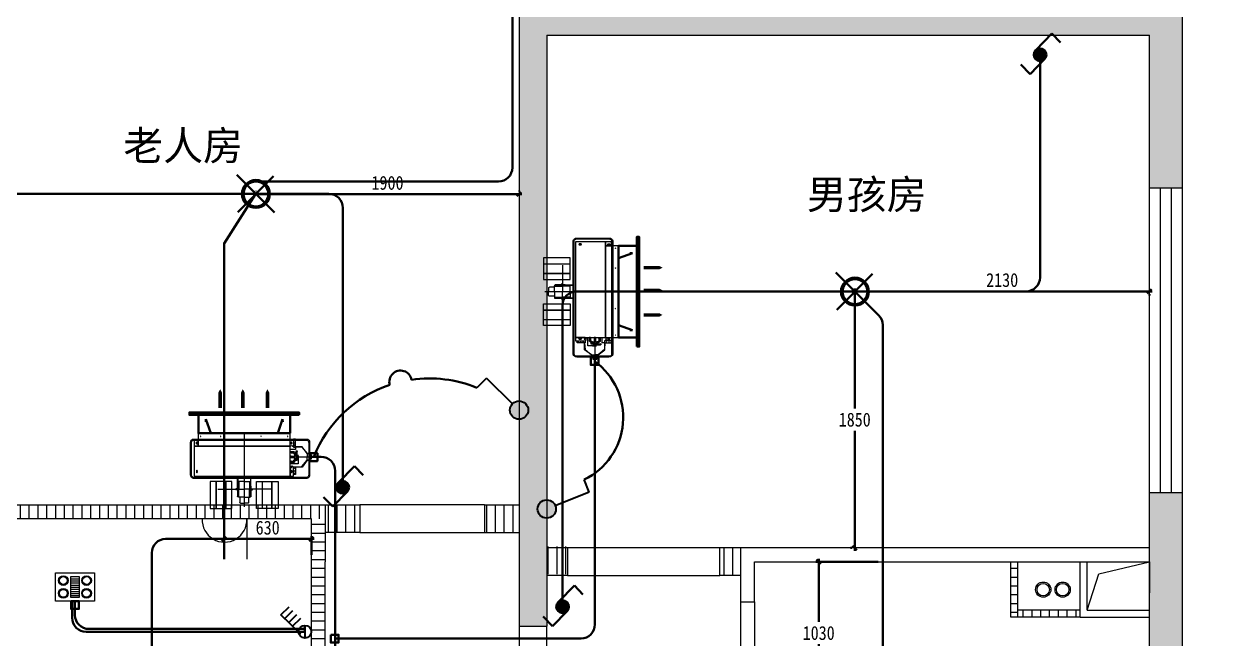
# Model space of a CAD drawing. Header units: millimetres. Extents: x -41640 to 3079702, y -5257903 to 68462.
# Drawn here: x 16109 to 24793, y 45063 to 49501 of the extents above; entities that cross this region are included whole.
import ezdxf

# ---------------------------------------------------------------- set-up
doc = ezdxf.new("R2010")
doc.units = ezdxf.units.MM
doc.header["$LTSCALE"] = 10
doc.linetypes.add('ACAD_ISO04W100', pattern=[30.5, 24, -3, 0.5, -3])
doc.linetypes.add('CONTINOUS', pattern=[0])
doc.layers.get('0').update_dxf_attribs({"color": 255})
doc.layers.get('Defpoints').update_dxf_attribs({"color": 255})
for name, color, linetype, lineweight in [('1灯位开关布线图', 1, 'Continuous', 30), ('1灯位开关布置图', 5, 'Continuous', 30), ('1灯具', 2, 'Continuous', 30), ('1空调', 3, 'Continuous', 30), ('浅线', 251, 'CONTINOUS', 0), ('灯具', 52, 'Continuous', 0), ('空调主机', 7, 'Continuous', 13)]:
    doc.layers.add(name, color=color, linetype=linetype, lineweight=lineweight)
for name, color, linetype in [('2323', 4, 'Continuous'), ('A轴线', 82, 'ACAD_ISO04W100'), ('WALL', 255, 'Continuous'), ('辅助线', 8, 'Continuous')]:
    doc.layers.add(name, color=color, linetype=linetype)
doc.styles.add('(图框)宋体', font='', dxfattribs={"width": 0.8})
doc.styles.get("Standard").update_dxf_attribs({"font": ''})
doc.styles.add('夏建东', font='', dxfattribs={"width": 0.85})
doc.styles.add('邓林', font='simhei.ttf')
doc.styles.get('(图框)宋体').set_extended_font_data('SimSun')
doc.styles.get('Standard').set_extended_font_data('SimSun')
doc.styles.get('夏建东').set_extended_font_data('SimSun')
doc.dimstyles.new('g', dxfattribs={"dimtxt": 100, "dimasz": 31, "dimexe": 21, "dimexo": 30, "dimgap": 31, "dimtad": 1, "dimtih": 1, "dimtoh": 1, "dimdec": 0, "dimrnd": 10, "dimdsep": 46, "dimtxsty": '夏建东', "dimblk": 'OBLIQUE', "dimcen": 2.5, "dimdle": 21, "dimclrd": 5, "dimclre": 5, "dimclrt": 5, "dimadec": 0, "dimazin": 0, "dimtfac": 1, "dimtdec": 0, "dimtmove": 2, "dimatfit": 3, "dimldrblk": 'DOT', "dimfxl": 300, "dimlwd": -1, "dimlwe": -1, "dimarcsym": 1})
doc.dimstyles.get("Standard").update_dxf_attribs({"dimtxt": 0.18, "dimasz": 0.18, "dimexe": 0.18, "dimexo": 0.0625, "dimgap": 0.09, "dimtad": 0, "dimtih": 1, "dimtoh": 1, "dimdec": 4, "dimzin": 0, "dimdsep": 46, "dimtxsty": 'Standard', "dimcen": 0.09, "dimadec": 0, "dimazin": 0, "dimtfac": 1, "dimtdec": 4, "dimtofl": 0, "dimtmove": 0, "dimatfit": 3, "dimfxl": 1, "dimtolj": 1, "dimtzin": 0, "dimarcsym": 0})
pattern_1 = [(90, (-3246102.35, 3453682.334), (-63.5, 1e-14), [])]
pattern_2 = [(180, (-3246102.35, 3453682.334), (-1e-14, -63.5), [])]

# ---------------------------------------------------------------- blocks, each defined once
blk = doc.blocks.new('_Oblique')
at = {"color": 0, "linetype": 'ByBlock', "lineweight": -2}
blk.add_line((-0.5, -0.5), (0.5, 0.5), dxfattribs=at)
blk = doc.blocks.new('*D371')
at = {"layer": '1灯位开关布置图', "color": 5}
for p, q in [((17782.6, 48298.7), (17782.6, 48294.7)), ((19682.3, 48298.7), (19682.3, 48294.7)), ((17761.6, 48273.7), (19703.3, 48273.7))]:
    blk.add_line(p, q, dxfattribs=at)
at = {"layer": 'Defpoints', "color": 0, "lineweight": 30}
for p in [(17782.6, 48268.7), (19682.3, 48273.7), (19682.3, 48268.7)]:
    blk.add_point(p, dxfattribs=at)
at = {"layer": '1灯位开关布置图', "color": 5, "xscale": 31, "yscale": 31, "zscale": 31, "rotation": 180}
blk.add_blockref('_Oblique', (17782.6, 48273.7), dxfattribs=at)
at = {"layer": '1灯位开关布置图', "color": 5, "xscale": 31, "yscale": 31, "zscale": 31}
blk.add_blockref('_Oblique', (19682.3, 48273.7), dxfattribs=at)
at = {"layer": '1灯位开关布置图', "color": 5, "insert": (18732.5, 48354.7), "char_height": 100, "attachment_point": 5, "style": '夏建东'}
blk.add_mtext('1900', dxfattribs=at)
blk = doc.blocks.new('_Dot')
at = {"color": 0, "linetype": 'ByBlock', "lineweight": -2}
blk.add_line((-0.5, 0), (-1, 0), dxfattribs=at)
at = {"color": 0, "linetype": 'ByBlock', "const_width": 0.5}
blk.add_lwpolyline([(-0.25, 0, 1), (0.25, 0, 1)], format="xyb", close=True, dxfattribs=at)
blk = doc.blocks.new('*D372')
at = {"layer": '1灯位开关布置图', "color": 5}
for p, q in [((22086.4, 47572.2), (24253.6, 47572.2)), ((22107.4, 47542.4), (22107.4, 47551.2)), ((24232.6, 47542.4), (24232.6, 47551.2))]:
    blk.add_line(p, q, dxfattribs=at)
at = {"layer": 'Defpoints', "color": 0, "lineweight": 30}
for p in [(22107.4, 47572.4), (24232.6, 47572.4), (24232.6, 47572.2)]:
    blk.add_point(p, dxfattribs=at)
at = {"layer": '1灯位开关布置图', "color": 5, "xscale": 31, "yscale": 31, "zscale": 31, "rotation": 180}
blk.add_blockref('_Oblique', (22107.4, 47572.2), dxfattribs=at)
at = {"layer": '1灯位开关布置图', "color": 5, "xscale": 31, "yscale": 31, "zscale": 31}
blk.add_blockref('_Oblique', (24232.6, 47572.2), dxfattribs=at)
at = {"layer": '1灯位开关布置图', "color": 5, "insert": (23170, 47653.2), "char_height": 100, "attachment_point": 5, "style": '夏建东'}
blk.add_mtext('2130', dxfattribs=at)
blk = doc.blocks.new('*D373')
at = {"layer": '1灯位开关布置图', "color": 5}
for p, q in [((22105.6, 47591.7), (22105.6, 46726.6)), ((22075.7, 47570.7), (22084.6, 47570.7)), ((22105.6, 45699.4), (22105.6, 46564.6)), ((22075.7, 45720.4), (22084.6, 45720.4))]:
    blk.add_line(p, q, dxfattribs=at)
at = {"layer": 'Defpoints', "color": 0, "lineweight": 30}
for p in [(22105.7, 47570.7), (22105.6, 45720.4), (22105.7, 45720.4)]:
    blk.add_point(p, dxfattribs=at)
at = {"layer": '1灯位开关布置图', "color": 5, "xscale": 31, "yscale": 31, "zscale": 31}
for p, rotation in [((22105.6, 47570.7), 90), ((22105.6, 45720.4), 270)]:
    blk.add_blockref('_Oblique', p, dxfattribs=dict(at, rotation=rotation))
at = {"layer": '1灯位开关布置图', "color": 5, "insert": (22105.6, 46645.6), "char_height": 100, "attachment_point": 5, "style": '夏建东'}
blk.add_mtext('1850', dxfattribs=at)
blk = doc.blocks.new('*D374')
at = {"layer": '1灯位开关布置图', "color": 5}
for p, q in [((22275.8, 45620.4), (21824.4, 45620.4)), ((21845.4, 45641.4), (21845.4, 45186.6)), ((21845.4, 44569.7), (21845.4, 45024.6)), ((22275.8, 44590.7), (21824.4, 44590.7))]:
    blk.add_line(p, q, dxfattribs=at)
at = {"layer": 'Defpoints', "color": 0, "lineweight": 30}
for p in [(21845.4, 45620.4), (22305.8, 45620.4), (22305.8, 44590.7)]:
    blk.add_point(p, dxfattribs=at)
at = {"layer": '1灯位开关布置图', "color": 5, "xscale": 31, "yscale": 31, "zscale": 31}
for p, rotation in [((21845.4, 45620.4), 90), ((21845.4, 44590.7), 270)]:
    blk.add_blockref('_Oblique', p, dxfattribs=dict(at, rotation=rotation))
at = {"layer": '1灯位开关布置图', "color": 5, "insert": (21845.4, 45105.6), "char_height": 100, "attachment_point": 5, "style": '夏建东'}
blk.add_mtext('1030', dxfattribs=at)
blk = doc.blocks.new('r32ter')
at = {"color": 3}
for p, q in [((1119447.3, -954014.5), (1119446.3, -954035.1)), ((1119482.5, -954116.3), (1119447.3, -954014.5)), ((1119965.9, -954116.3), (1120001.1, -954014.5)), ((1120001.1, -954014.5), (1120002.1, -954035.1))]:
    blk.add_line(p, q, dxfattribs=at)
for points in [[(1119556.4, -953798.8, 0, 63, 0), (1119556.4, -953857.2, 25.2, 25.2, 0), (1119556.4, -953934.4, 25.2, 25.2, 0)], [(1119734.1, -953798.8, 0, 63, 0), (1119734.1, -953857.2, 25.2, 25.2, 0), (1119734.1, -953934.4, 25.2, 25.2, 0)], [(1119897.5, -953798.8, 0, 63, 0), (1119897.5, -953857.2, 25.2, 25.2, 0), (1119897.5, -953934.4, 25.2, 25.2, 0)]]:
    blk.add_lwpolyline(points, format="xyseb", dxfattribs=at)
at = {"color": 3, "lineweight": -2}
blk.add_lwpolyline([(1119327.6, -953984.2), (1120119.6, -953984.2), (1120119.6, -953966.2), (1119327.6, -953966.2)], close=True, dxfattribs=at)
at = {"color": 3}
blk.add_lwpolyline([(1119392.4, -954116.3), (1119392.4, -953984.2), (1120054.7, -953984.2), (1120054.7, -954116.3)], close=True, dxfattribs=at)
at = {"layer": '空调主机', "color": 3, "lineweight": 5}
for p, q in [((1119251.7, -954185.3), (1119251.7, -954416.1)), ((1120090.1, -954158.3), (1119272.6, -954158.3)), ((1120111, -954416.1), (1120111, -954185.3)), ((1119272.6, -954443.1), (1120090.1, -954443.1))]:
    blk.add_line(p, q, dxfattribs=at)
at = {"layer": '空调主机', "color": 3}
for p, q in [((1119257.7, -954185.3), (1119257.7, -954416.1)), ((1120090.1, -954166.1), (1119272.6, -954166.1)), ((1120105, -954416.1), (1120105, -954185.3)), ((1119272.6, -954435.4), (1120090.1, -954435.4))]:
    blk.add_line(p, q, dxfattribs=at)
at = {"layer": '空调主机', "color": 3, "lineweight": 9}
for p, q in [((1119354.6, -954217.2), (1119354.6, -954160.3)), ((1119354.6, -954160.3), (1119368.8, -954160.3)), ((1119368.8, -954160.3), (1119368.8, -954217.2)), ((1120056, -954166.1), (1119368.8, -954166.1)), ((1119368.8, -954166.1), (1119368.8, -954211.9)), ((1119382.7, -954186.9), (1119380.5, -954186.9)), ((1119382.7, -954186.9), (1119382.7, -954183.8)), ((1119382.7, -954186.9), (1119384.9, -954186.9)), ((1119382.7, -954186.9), (1119382.7, -954190)), ((1119392.4, -954210), (1119392.4, -954116.3)), ((1119392.4, -954116.3), (1120056, -954116.3)), ((1120056, -954116.3), (1120056, -954210)), ((1120056, -954210), (1120056, -954166.1)), ((1120056, -954166.1), (1120084.4, -954166.1)), ((1120065.7, -954186.9), (1120063.5, -954186.9)), ((1120065.7, -954186.9), (1120065.7, -954183.8)), ((1120065.7, -954186.9), (1120065.7, -954190)), ((1120065.7, -954186.9), (1120067.9, -954186.9)), ((1120084.4, -954166.1), (1120084.4, -954210)), ((1119237.3, -954300.7), (1119237.3, -954272.6)), ((1119237.3, -954272.6), (1119237.3, -954272.6)), ((1119237.3, -954272.6), (1119251.7, -954272.6)), ((1119251.7, -954272.6), (1119251.7, -954272.6)), ((1119251.7, -954272.6), (1119251.7, -954300.7)), ((1119257.7, -954263), (1119268.6, -954263)), ((1119268.6, -954264), (1119257.7, -954264)), ((1119268.6, -954263), (1119305.5, -954214.3)), ((1119307.6, -954218.2), (1119268.6, -954263)), ((1119268.6, -954263), (1119268.6, -954287.5)), ((1119305.5, -954214.3), (1119354.6, -954214.3)), ((1119354.6, -954214.3), (1119307.6, -954218.2)), ((1119332.2, -954277.2), (1119333.4, -954276)), ((1119332.2, -954277.2), (1119333.4, -954278.4)), ((1119332.2, -954277.2), (1119335.9, -954277.2)), ((1119333.7, -954282), (1119333.7, -954277.2)), ((1119335.9, -954277.2), (1119334.7, -954276)), ((1119335.9, -954277.2), (1119334.7, -954278.4)), ((1119350.7, -954274.9), (1119338.8, -954274.9)), ((1119349.5, -954243.3), (1119340, -954243.3)), ((1119341.2, -954274.9), (1119341.2, -954247.4)), ((1119344.7, -954274.9), (1119344.7, -954249.4)), ((1119348.3, -954274.9), (1119348.3, -954247.4)), ((1119353.3, -954269.8), (1119362.5, -954282)), ((1119368.8, -954217.2), (1119354.6, -954217.2)), ((1119354.6, -954217.2), (1119354.6, -954234)), ((1119354.6, -954234), (1119392.4, -954234)), ((1119385.5, -954248.7), (1119365.4, -954248.7)), ((1119385.5, -954253.9), (1119367.5, -954253.9)), ((1119385.5, -954259.1), (1119368.4, -954259.1)), ((1119380.6, -954204.8), (1119368.8, -954211.9)), ((1119392.4, -954210), (1119380.6, -954204.8)), ((1119392.4, -954248.7), (1119385.5, -954248.7)), ((1119385.5, -954248.7), (1119385.5, -954259.1)), ((1119385.5, -954259.1), (1119392.4, -954259.1)), ((1119392.4, -954427.2), (1119392.4, -954210)), ((1119392.4, -954210), (1120084.4, -954210)), ((1120056, -954210), (1119392.4, -954210)), ((1119392.4, -954259.1), (1119392.4, -954248.7)), ((1120084.4, -954210), (1120056, -954210)), ((1120084.4, -954210), (1120084.4, -954427.2)), ((1119314.2, -954287.5), (1119220.4, -954287.5)), ((1119251.7, -954300.7), (1119237.3, -954300.7)), ((1119237.3, -954300.7), (1119237.3, -954300.7)), ((1119251.7, -954300.7), (1119251.7, -954300.7)), ((1119268.6, -954311), (1119257.7, -954311)), ((1119257.7, -954312), (1119268.6, -954312)), ((1119268.6, -954312), (1119268.6, -954287.5)), ((1119307.6, -954356.8), (1119268.6, -954312)), ((1119268.6, -954312), (1119305.5, -954360.7)), ((1119305.5, -954360.7), (1119354.6, -954360.7)), ((1119354.6, -954360.7), (1119307.6, -954356.8)), ((1119362.7, -954287.5), (1119314.2, -954287.5)), ((1119332.9, -954300.1), (1119332.9, -954282)), ((1119332.9, -954282), (1119334.5, -954282)), ((1119334.5, -954300.1), (1119332.9, -954300.1)), ((1119333.7, -954300.1), (1119333.7, -954302.5)), ((1119333.7, -954303.5), (1119333.7, -954337.8)), ((1119333.7, -954337.8), (1119392.4, -954337.8)), ((1119334.5, -954282), (1119334.5, -954300.1)), ((1119350.7, -954300.1), (1119338.8, -954300.1)), ((1119344.7, -954300.1), (1119344.7, -954313.2)), ((1119344.7, -954313.2), (1119356.3, -954313.2)), ((1119353.3, -954305.2), (1119362.9, -954292.5)), ((1119368.8, -954357.9), (1119354.6, -954357.9)), ((1119354.6, -954357.9), (1119354.6, -954414.7)), ((1119362.9, -954292.5), (1119362.5, -954282)), ((1119385.5, -954282), (1119362.5, -954282)), ((1119392.4, -954287.5), (1119362.7, -954287.5)), ((1119385.5, -954292.5), (1119362.9, -954292.5)), ((1119385.5, -954329.3), (1119368.7, -954329.3)), ((1119380.6, -954350.7), (1119368.8, -954357.9)), ((1119368.8, -954414.7), (1119368.8, -954357.9)), ((1119368.8, -954427.2), (1119368.8, -954357.9)), ((1119385.5, -954324.1), (1119370, -954324.1)), ((1119385.5, -954318.9), (1119371.1, -954318.9)), ((1119392.4, -954355.9), (1119380.6, -954350.7)), ((1119385.5, -954292.5), (1119385.5, -954282)), ((1119385.5, -954282), (1119392.4, -954282)), ((1119392.4, -954292.5), (1119385.5, -954292.5)), ((1119385.5, -954329.3), (1119385.5, -954318.9)), ((1119385.5, -954318.9), (1119392.4, -954318.9)), ((1119392.4, -954329.3), (1119385.5, -954329.3)), ((1119392.4, -954282), (1119392.4, -954292.5)), ((1119392.4, -954318.9), (1119392.4, -954329.3)), ((1119392.4, -954355.9), (1119392.4, -954427.2)), ((1119354.6, -954414.7), (1119368.8, -954414.7)), ((1119392.4, -954427.2), (1119368.8, -954427.2)), ((1119382.7, -954393), (1119380.5, -954393)), ((1119382.7, -954393), (1119382.7, -954389.9)), ((1119382.7, -954393), (1119382.7, -954396.1)), ((1119382.7, -954393), (1119384.9, -954393)), ((1120084.4, -954427.2), (1119392.4, -954427.2)), ((1119676.7, -954520.9), (1119676.7, -954443.1)), ((1119676.7, -954443.1), (1119676.7, -954443.1)), ((1119676.7, -954443.1), (1119677.8, -954443.1)), ((1119677.8, -954443.1), (1119677.8, -954443.1)), ((1119677.8, -954443.1), (1119677.8, -954520.9)), ((1119771.7, -954443.1), (1119770.6, -954443.1)), ((1119770.6, -954443.1), (1119770.6, -954443.1)), ((1119770.6, -954443.1), (1119770.6, -954520.9)), ((1119771.7, -954520.9), (1119771.7, -954443.1)), ((1119771.7, -954443.1), (1119771.7, -954443.1)), ((1120065.7, -954393), (1120063.5, -954393)), ((1120065.7, -954393), (1120065.7, -954389.9)), ((1120065.7, -954393), (1120067.9, -954393)), ((1120065.7, -954393), (1120065.7, -954396.1)), ((1119635.8, -954464.4), (1119479.5, -954464.4)), ((1119479.5, -954464.4), (1119479.5, -954658.9)), ((1119522.2, -954658.9), (1119522.2, -954464.4)), ((1119524.4, -954658.9), (1119524.4, -954464.4)), ((1119532.7, -954520.9), (1119724.2, -954520.9)), ((1119591, -954658.9), (1119591, -954464.4)), ((1119593.2, -954658.9), (1119593.2, -954464.4)), ((1119635.8, -954658.9), (1119635.8, -954464.4)), ((1119635.8, -954517.4), (1119635.8, -954520.9)), ((1119635.8, -954524.3), (1119635.8, -954520.9)), ((1119675.5, -954517.4), (1119664.6, -954517.4)), ((1119664.6, -954517.4), (1119664.6, -954520.9)), ((1119664.6, -954524.3), (1119664.6, -954520.9)), ((1119675.5, -954524.3), (1119664.6, -954524.3)), ((1119675.5, -954501.6), (1119675.5, -954573.2)), ((1119677.8, -954520.9), (1119676.7, -954520.9)), ((1119676.7, -954520.9), (1119676.7, -954520.9)), ((1119677.8, -954499.1), (1119677.5, -954499.1)), ((1119677.8, -954520.9), (1119677.8, -954520.9)), ((1119679.8, -954573.2), (1119679.8, -954501.6)), ((1119685.5, -954464.4), (1119682.2, -954464.4)), ((1119682.2, -954474.5), (1119682.2, -954520.9)), ((1119682.2, -954567.2), (1119682.2, -954520.9)), ((1119685.5, -954464.4), (1119685.5, -954520.9)), ((1119724.2, -954464.4), (1119685.5, -954464.4)), ((1119685.5, -954577.4), (1119685.5, -954520.9)), ((1119724.2, -954464.4), (1119762.9, -954464.4)), ((1119915.7, -954520.9), (1119724.2, -954520.9)), ((1119762.9, -954464.4), (1119762.9, -954520.9)), ((1119762.9, -954464.4), (1119766.2, -954464.4)), ((1119762.9, -954577.4), (1119762.9, -954520.9)), ((1119766.2, -954474.5), (1119766.2, -954520.9)), ((1119766.2, -954567.2), (1119766.2, -954520.9)), ((1119768.6, -954573.2), (1119768.6, -954501.6)), ((1119770.6, -954499.1), (1119770.9, -954499.1)), ((1119770.6, -954520.9), (1119770.6, -954520.9)), ((1119770.6, -954520.9), (1119771.7, -954520.9)), ((1119771.7, -954520.9), (1119771.7, -954520.9)), ((1119772.9, -954501.6), (1119772.9, -954573.2)), ((1119772.9, -954517.4), (1119783.8, -954517.4)), ((1119772.9, -954524.3), (1119783.8, -954524.3)), ((1119812.6, -954464.4), (1119968.9, -954464.4)), ((1119812.6, -954658.9), (1119812.6, -954464.4)), ((1119812.6, -954517.4), (1119812.6, -954520.9)), ((1119812.6, -954524.3), (1119812.6, -954520.9)), ((1119855.2, -954658.9), (1119855.2, -954464.4)), ((1119857.4, -954658.9), (1119857.4, -954464.4)), ((1119924, -954658.9), (1119924, -954464.4)), ((1119926.3, -954658.9), (1119926.3, -954464.4)), ((1119968.9, -954464.4), (1119968.9, -954658.9)), ((1119677.5, -954575.8), (1119677.8, -954575.8)), ((1119685.5, -954577.4), (1119682.2, -954577.4)), ((1119724.2, -954577.4), (1119685.5, -954577.4)), ((1119692.5, -954577.4), (1119692.5, -954615.3)), ((1119697.4, -954621.8), (1119724.2, -954621.8)), ((1119724.2, -954577.4), (1119762.9, -954577.4)), ((1119751, -954621.8), (1119724.2, -954621.8)), ((1119755.9, -954577.4), (1119755.9, -954615.3)), ((1119762.9, -954577.4), (1119766.2, -954577.4)), ((1119770.9, -954575.8), (1119770.6, -954575.8)), ((1119479.5, -954658.9), (1119635.8, -954658.9)), ((1119968.9, -954658.9), (1119812.6, -954658.9))]:
    blk.add_line(p, q, dxfattribs=at)
at = {"layer": '空调主机', "color": 3, "lineweight": 5}
for centre, start_param, end_param in [((1119272.6, -954185.3), 0, 1.570796), ((1120090.1, -954185.3), -1.570796, 0), ((1119272.6, -954416.1), 1.570796, 3.141593), ((1120090.1, -954416.1), 3.141593, 4.712389)]:
    blk.add_ellipse(centre, major_axis=(0, 27), ratio=0.77429, start_param=start_param, end_param=end_param, dxfattribs=at)
at = {"layer": '空调主机', "color": 3}
for centre, start_param, end_param in [((1119272.6, -954185.3), 0, 1.570796), ((1120090.1, -954185.3), 4.712389, 6.283185), ((1119272.6, -954416.1), 1.570796, 3.141593), ((1120090.1, -954416.1), 3.141593, 4.712389)]:
    blk.add_ellipse(centre, major_axis=(0, 19.3), ratio=0.77429, start_param=start_param, end_param=end_param, dxfattribs=at)
at = {"layer": '空调主机', "color": 3, "lineweight": 9}
for centre, major_axis, ratio, start_param, end_param in [((1119361.7, -954169.2), (0, 1.21), 0.77429, 1.570796326702902, 7.853981633882487), ((1119361.7, -954185.6), (0, 1.21), 0.77429, 1.570796326680094, 7.85398163385968), ((1119382.7, -954186.9), (0, 9.19), 0.407862, 3.141593, 9.424778), ((1119410.5, -954138.1), (0, 1.21), 0.77429, 1.570796326702902, 7.853981633882487), ((1119603.8, -954138.1), (0, 1.21), 0.77429, 1.570796326754998, 7.853981633934584), ((1119894.3, -954138.1), (0, 1.21), 0.77429, 1.570796327146124, 7.85398163432571), ((1120037.9, -954138.1), (0, 1.21), 0.77429, 1.570796327146124, 7.85398163432571), ((1119281.8, -954286.6), (0, 41.3), 0.77429, 1.223528, 1.918065), ((1119344.7, -954274.9), (0, 7.66), 0.77429, 1.570796, 4.712389), ((1119344.7, -954243.3), (0, 6.13), 0.77429, 1.570796, 4.712389), ((1119389, -954287.5), (0, 49.4), 0.77429, 0.664485, 1.204171), ((1119389.4, -954287.8), (0, 44.1), 0.77429, 0.694736, 1.26495), ((1119389, -954287.5), (0, 38.9), 0.77429, 0.752317, 1.332497), ((1119361.7, -954203.8), (0, 1.21), 0.77429, 1.570796326680094, 7.85398163385968), ((1119333.7, -954303.1), (-0.724, 0), 0.807711, 3.342482, 6.082296), ((1119344.7, -954300.1), (0, 7.66), 0.77429, 4.712389, 7.853982), ((1119344.5, -954287.5), (0, 4.96), 0.77429, 1.570796326732925, 7.853981633912512), ((1119389, -954287.5), (0, 49.4), 0.77429, 1.937421, 2.581114), ((1119389.4, -954287.8), (0, 44.1), 0.77429, 1.866849, 2.536978), ((1119389, -954287.5), (0, 38.9), 0.77429, 1.809095, 2.508026), ((1119382.7, -954361.6), (0, 2.29), 0.77429, 1.570796326744335, 7.853981633923921), ((1119361.7, -954371.3), (0, 1.21), 0.77429, 1.570796326702902, 7.853981633882487), ((1119361.7, -954389.4), (0, 1.21), 0.77429, 1.570796327146124, 7.85398163432571), ((1119361.7, -954405.8), (0, 1.21), 0.77429, 1.570796326680094, 7.85398163385968), ((1119677.5, -954501.6), (0, 2.57), 0.77429, 0, 1.570796), ((1119677.8, -954501.6), (0, 2.57), 0.77429, 4.712389, 6.283185), ((1119677.3, -954469.4), (0, 8.05), 0.77429, 4.03203, 5.395782), ((1119771.1, -954469.4), (0, 8.05), 0.77429, 0.887403, 2.251155), ((1119770.6, -954501.6), (0, 2.57), 0.77429, 0, 1.570796), ((1119770.9, -954501.6), (0, 2.57), 0.77429, 4.712389, 6.283185), ((1119677.5, -954573.2), (0, 2.57), 0.77429, 1.570796, 3.141593), ((1119677.8, -954573.2), (0, 1.21), 0.77429, 1.57079632702526, 7.853981634204846), ((1119677.8, -954573.2), (0, 2.57), 0.77429, 3.141593, 4.712389), ((1119677.3, -954572.3), (0, 8.05), 0.77429, 4.028996, 5.392748), ((1119697.4, -954615.3), (0, 6.42), 0.77429, 1.570796, 3.141593), ((1119751, -954615.3), (0, 6.42), 0.77429, 3.141593, 4.712389), ((1119771.1, -954572.3), (0, 8.05), 0.77429, 0.890438, 2.25419), ((1119770.6, -954573.2), (0, 2.57), 0.77429, 1.570796, 3.141593), ((1119770.6, -954573.2), (0, 1.21), 0.77429, 1.570796326754998, 7.853981633934584), ((1119770.9, -954573.2), (0, 2.57), 0.77429, 3.141593, 4.712389)]:
    blk.add_ellipse(centre, major_axis=major_axis, ratio=ratio, start_param=start_param, end_param=end_param, dxfattribs=at)
at = {"layer": '空调主机', "color": 3, "lineweight": 9, "extrusion": (0, 0, -1)}
for centre, major_axis, ratio, start_param, end_param in [((1120065.7, -954186.9), (0, 9.19), 0.407862, 3.141593, 9.424778), ((1119333.7, -954302.9), (0.724, 0), 0.807711, 0.20089, 2.940703)]:
    blk.add_ellipse(centre, major_axis=major_axis, ratio=ratio, start_param=start_param, end_param=end_param, dxfattribs=at)
blk.add_ellipse((1119382.7, -954393), major_axis=(0, 9.19), ratio=0.407862, dxfattribs=at)
at = {"layer": '空调主机', "color": 3, "lineweight": 9}
blk.add_ellipse((1120065.7, -954393), major_axis=(0, 9.19), ratio=0.407862, dxfattribs=at)
at = {"layer": '辅助线', "color": 3, "lineweight": 9}
blk.add_line((1119724.2, -954116.3), (1119724.2, -954647.3), dxfattribs=at)
blk = doc.blocks.new('rewgrehrh')
at = {"layer": 'WALL', "linetype": 'ByBlock'}
blk.add_hatch(color=45, dxfattribs=at).paths.add_polyline_path([(1271582.7, -3676176.6, -1), (1271571.9, -3676308.2, -1)])
blk.add_hatch(color=45, dxfattribs=at).paths.add_polyline_path([(1271582.7, -3676176.6, -1), (1271571.9, -3676308.2, -1)])
at = {"layer": 'WALL', "color": 45, "linetype": 'ByBlock'}
for q in [(1271738.3, -3675937.8), (1271623.6, -3676195.4)]:
    blk.add_line((1271808.8, -3676007.2), q, dxfattribs=at)
blk.add_circle((1271577.3, -3676242.4), 66, dxfattribs=at)
blk.add_circle((1271577.3, -3676242.4), 66, dxfattribs=at)
blk = doc.blocks.new('wqdsaaa')
at = {"layer": '灯具', "color": 2, "lineweight": 15}
for p, q in [((920092.9, -839920.4), (920092.9, -839447.6)), ((920092.9, -839690.8), (919802, -839690.8)), ((920092.9, -839855.6), (919802, -839855.6))]:
    blk.add_line(p, q, dxfattribs=at)
blk.add_arc((920086, -839694.1), 161.7, 87.57004, 272.42996, dxfattribs=at)
blk = doc.blocks.new('*D410')
at = {"layer": '1灯位开关布置图', "color": 5}
for p, q in [((17531.5, 45785), (18203.6, 45785)), ((17552.5, 45669.6), (17552.5, 45806)), ((18182.6, 45669.6), (18182.6, 45806))]:
    blk.add_line(p, q, dxfattribs=at)
at = {"layer": 'Defpoints', "color": 0, "lineweight": 30}
for p in [(18182.6, 45785), (17552.5, 45639.6), (18182.6, 45639.6)]:
    blk.add_point(p, dxfattribs=at)
at = {"layer": '1灯位开关布置图', "color": 5, "xscale": 31, "yscale": 31, "zscale": 31, "rotation": 180}
blk.add_blockref('_Oblique', (17552.5, 45785), dxfattribs=at)
at = {"layer": '1灯位开关布置图', "color": 5, "xscale": 31, "yscale": 31, "zscale": 31}
blk.add_blockref('_Oblique', (18182.6, 45785), dxfattribs=at)
at = {"layer": '1灯位开关布置图', "color": 5, "insert": (17867.5, 45866), "char_height": 100, "attachment_point": 5, "style": '夏建东'}
blk.add_mtext('630', dxfattribs=at)
blk = doc.blocks.new('单联双控')
at = {"layer": '1灯位开关布线图', "ltscale": 20}
h = blk.add_hatch(dxfattribs=at)
h.set_pattern_fill('ANSI31', scale=74.1312, style=0)
h.set_pattern_definition([(45, (21593.138, 81364.155), (-6.5523343, 6.5523343), [])])
h.paths.add_polyline_path([(88441.8, 77155.4, 1), (88375.1, 77155.4, 1)])
at = {"layer": '1灯位开关布线图', "color": 7}
for p, q in [((88386.3, 77180.4), (88470.4, 77266.9)), ((88470.4, 77266.9), (88515.2, 77219.6)), ((88307.1, 77103.5), (88356.3, 77053.9)), ((88356.3, 77053.9), (88432, 77131.8))]:
    blk.add_line(p, q, dxfattribs=at)
blk.add_circle((88408.4, 77155.4), 33.4, dxfattribs=at)
blk = doc.blocks.new('_ArchTick')
at = {"color": 0, "linetype": 'ByBlock', "const_width": 0.15}
blk.add_lwpolyline([(-0.5, -0.5), (0.5, 0.5)], dxfattribs=at)
blk = doc.blocks.new('*D561')
at = {"color": 250, "lineweight": -2}
for p, q in [((-36158.7, 46246.5), (-36316.1, 46246.5)), ((-36286.1, 46276.5), (-36286.1, 45616.5)), ((-36136.1, 45646.5), (-36316.1, 45646.5))]:
    blk.add_line(p, q, dxfattribs=at)
at = {"layer": 'Defpoints', "color": 0, "lineweight": 30}
for p in [(-36128.7, 46246.5), (-36286.1, 45646.5), (3064961.4, 45646.5)]:
    blk.add_point(p, dxfattribs=at)
at = {"color": 250, "lineweight": -2, "xscale": 30, "yscale": 30, "zscale": 30}
for p, rotation in [((-36286.1, 46246.5), 90), ((-36286.1, 45646.5), 270)]:
    blk.add_blockref('_ArchTick', p, dxfattribs=dict(at, rotation=rotation))
at = {"color": 45, "insert": (-36381.1, 45946.5), "char_height": 150, "attachment_point": 5, "rotation": 90, "style": '(图框)宋体', "bg_fill": 3, "box_fill_scale": 1.1, "bg_fill_color": 256, "bg_fill_true_color": 13158600, "bg_fill_transparency": 5547808}
blk.add_mtext('600', dxfattribs=at)
blk = doc.blocks.new('DOT')
at = {"color": 0, "linetype": 'ByBlock'}
blk.add_line((-0.35, 0), (-1, 0), dxfattribs=at)
at = {"color": 0, "linetype": 'ByBlock', "const_width": 0.35}
blk.add_lwpolyline([(-0.175, 0, 1), (0.175, 0, 1)], format="xyb", close=True, dxfattribs=at)
blk = doc.blocks.new('*D564')
at = {"color": 250, "lineweight": -2}
for p, q in [((-28231.1, 49067), (-28410.4, 49067)), ((-28380.4, 49097), (-28380.4, 47127)), ((-28230.4, 47157), (-28410.4, 47157))]:
    blk.add_line(p, q, dxfattribs=at)
at = {"layer": 'Defpoints', "color": 0, "lineweight": 30}
for p in [(-28201.1, 49067), (-28380.4, 47157), (3072889, 47157)]:
    blk.add_point(p, dxfattribs=at)
at = {"color": 250, "lineweight": -2, "xscale": 30, "yscale": 30, "zscale": 30}
for p, rotation in [((-28380.4, 49067), 90), ((-28380.4, 47157), 270)]:
    blk.add_blockref('_ArchTick', p, dxfattribs=dict(at, rotation=rotation))
at = {"color": 45, "insert": (-28475.4, 48112), "char_height": 150, "attachment_point": 5, "rotation": 90, "style": '(图框)宋体', "bg_fill": 3, "box_fill_scale": 1.1, "bg_fill_color": 256, "bg_fill_true_color": 13158600, "bg_fill_transparency": 5547292}
blk.add_mtext('1910', dxfattribs=at)
blk = doc.blocks.new('*D565')
at = {"color": 250, "lineweight": -2}
for p, q in [((-30132.3, 49067), (-29952.3, 49067)), ((-29982.3, 49097), (-29982.3, 47127)), ((-29832.3, 47157), (-30012.3, 47157))]:
    blk.add_line(p, q, dxfattribs=at)
at = {"layer": 'Defpoints', "color": 0, "lineweight": 30}
for p in [(-30241.1, 49067), (-29982.3, 47157), (3070849, 47157)]:
    blk.add_point(p, dxfattribs=at)
at = {"color": 250, "lineweight": -2, "xscale": 30, "yscale": 30, "zscale": 30}
for p, rotation in [((-29982.3, 49067), 90), ((-29982.3, 47157), 270)]:
    blk.add_blockref('_ArchTick', p, dxfattribs=dict(at, rotation=rotation))
at = {"color": 45, "insert": (-30077.3, 48112), "char_height": 150, "attachment_point": 5, "rotation": 90, "style": '(图框)宋体', "bg_fill": 3, "box_fill_scale": 1.1, "bg_fill_color": 256, "bg_fill_true_color": 13158600, "bg_fill_transparency": 15090400}
blk.add_mtext('1910', dxfattribs=at)
blk = doc.blocks.new('*D571')
at = {"color": 250, "lineweight": -2}
for p, q in [((-25710, 47457), (-25890, 47457)), ((-25860, 45177), (-25860, 47487)), ((-25710, 45207), (-25890, 45207))]:
    blk.add_line(p, q, dxfattribs=at)
at = {"layer": 'Defpoints', "color": 0, "lineweight": 30}
for p in [(-25860, 47457), (3075618.7, 47457), (-25471.3, 45207)]:
    blk.add_point(p, dxfattribs=at)
at = {"color": 250, "lineweight": -2, "xscale": 30, "yscale": 30, "zscale": 30}
for p, rotation in [((-25860, 47457), 90), ((-25860, 45207), 270)]:
    blk.add_blockref('_ArchTick', p, dxfattribs=dict(at, rotation=rotation))
at = {"color": 45, "insert": (-25955, 46332), "char_height": 150, "attachment_point": 5, "rotation": 90, "style": '(图框)宋体', "bg_fill": 3, "box_fill_scale": 1.1, "bg_fill_color": 256, "bg_fill_true_color": 13158600, "bg_fill_transparency": 15130364}
blk.add_mtext('2250', dxfattribs=at)
blk = doc.blocks.new('*D572')
at = {"color": 250, "lineweight": -2}
for p, q in [((-25860, 47427), (-25860, 48987)), ((-25710, 48957), (-25890, 48957)), ((-25710, 47457), (-25890, 47457))]:
    blk.add_line(p, q, dxfattribs=at)
at = {"layer": 'Defpoints', "color": 0, "lineweight": 30}
for p in [(-25860, 48957), (-25671.3, 48957), (3075418.7, 47457)]:
    blk.add_point(p, dxfattribs=at)
at = {"color": 250, "lineweight": -2, "xscale": 30, "yscale": 30, "zscale": 30}
for p, rotation in [((-25860, 48957), 90), ((-25860, 47457), 270)]:
    blk.add_blockref('_ArchTick', p, dxfattribs=dict(at, rotation=rotation))
at = {"color": 45, "insert": (-25955, 48207), "char_height": 150, "attachment_point": 5, "rotation": 90, "style": '(图框)宋体', "bg_fill": 3, "box_fill_scale": 1.1, "bg_fill_color": 256, "bg_fill_true_color": 13158600, "bg_fill_transparency": 15126992}
blk.add_mtext('1500', dxfattribs=at)
blk = doc.blocks.new('浴霸')
at = {"layer": '灯具', "lineweight": 15}
for p, q in [((627907.1, 218501, -4355.3), (627907.1, 218697.1, -4355.3)), ((627907.1, 218697.1, -4355.3), (628176.7, 218697.1, -4355.3)), ((628176.7, 218697.1, -4355.3), (628176.7, 218501, -4355.3)), ((628013.8, 218670.9, -4355.3), (628072, 218670.9, -4355.3)), ((628013.8, 218525.2, -4355.3), (628013.8, 218670.9, -4355.3)), ((628013.8, 218656.2, -4355.3), (628072, 218656.2, -4355.3)), ((628013.8, 218641.5, -4355.3), (628072, 218641.5, -4355.3)), ((628013.8, 218626.8, -4355.3), (628072, 218626.8, -4355.3)), ((628013.8, 218612.1, -4355.3), (628072, 218612.1, -4355.3)), ((628072, 218670.9, -4355.3), (628072, 218525.2, -4355.3)), ((628013.8, 218597.3, -4355.3), (628072, 218597.3, -4355.3)), ((628013.8, 218582.6, -4355.3), (628072, 218582.6, -4355.3)), ((628013.8, 218567.9, -4355.3), (628072, 218567.9, -4355.3)), ((628013.8, 218553.2, -4355.3), (628072, 218553.2, -4355.3)), ((628013.8, 218538.5, -4355.3), (628072, 218538.5, -4355.3)), ((628072, 218525.2, -4355.3), (628013.8, 218525.2, -4355.3)), ((628176.7, 218501, -4355.3), (627907.1, 218501, -4355.3))]:
    blk.add_line(p, q, dxfattribs=at)
for centre, radius in [((627961.4, 218643.3, -4355.3), 33.6), ((627961.4, 218643.3, -4355.3), 27.2), ((628122.4, 218643.3, -4355.3), 33.6), ((628122.4, 218643.3, -4355.3), 27.2), ((627961.4, 218554.8, -4355.3), 33.6), ((627961.4, 218554.8, -4355.3), 27.2), ((628122.4, 218554.8, -4355.3), 33.6), ((628122.4, 218554.8, -4355.3), 27.2)]:
    blk.add_circle(centre, radius, dxfattribs=at)
blk = doc.blocks.new('四联防水')
at = {"layer": '2323', "color": 0}
for p, q in [((88184.4, 77381.5), (88284.9, 77485)), ((88284.9, 77485), (88327.7, 77441.4)), ((88226.6, 77423.7), (88268.5, 77381.4)), ((88244.9, 77443.8), (88287.2, 77400.9)), ((88266, 77465.5), (88309.1, 77422))]:
    blk.add_line(p, q, dxfattribs=at)
blk.add_circle((88196.8, 77359.3), 33.4, dxfattribs=at)
at = {"layer": 'A轴线', "color": 0, "linetype": 'ByBlock'}
for p, q in [((88230.1, 77359.3), (88163.4, 77359.3)), ((88196.8, 77359.3), (88230.1, 77359.3))]:
    blk.add_line(p, q, dxfattribs=at)

msp = doc.modelspace()

# ---------------------------------------------------------------- hatches: boundary and pattern name
at = {"layer": '浅线'}
h = msp.add_hatch(color=256, dxfattribs=at)
h.paths.add_polyline_path([(19682.3, 45155.4), (19882.3, 45155.4), (19882.3, 49420.4), (24232.6, 49420.4), (24232.6, 48320.4), (24472.6, 48320.4), (24472.6, 49620.4), (19922.3, 49620.4), (19682.3, 49620.4)])
edge = h.paths.add_edge_path(flags=16)
edge.add_line((19778.6, 45771.3), (19882.3, 45771.3))
edge.add_line((19778.6, 46030.8), (19778.6, 45771.3))
edge.add_line((19778.6, 46030.8), (19778.6, 46030.8))
edge.add_line((19778.6, 45771.3), (19778.6, 46030.8))
edge = h.paths.add_edge_path(flags=17)
edge.add_line((19682.3, 46108), (19682.3, 46367.5))
edge.add_line((19682.3, 46367.5), (19682.3, 46108))
edge.add_line((19682.3, 46108), (19776.5, 46108))
msp.add_hatch(color=256, dxfattribs=at).paths.add_polyline_path([(24472.6, 46120.4), (24232.6, 46120.4), (24232.6, 44820.4), (24472.6, 44820.4)])
h = msp.add_hatch(dxfattribs=at)
h.set_pattern_fill('ANSI31', color=256, scale=20, angle=45, style=0)
h.set_pattern_definition(pattern_1)
h.paths.add_polyline_path([(18282.6, 46030.4), (15882.3, 46030.4), (15882.3, 45930.4), (18282.6, 45930.4)])
h = msp.add_hatch(dxfattribs=at)
h.set_pattern_fill('ANSI31', color=256, scale=20, angle=45, style=0)
h.set_pattern_definition(pattern_1)
h.paths.add_polyline_path([(18532.4, 46030.4), (18282.6, 46030.4), (18282.6, 45830.4), (18532.4, 45830.4)])
h.paths.add_polyline_path([(19682.3, 46030.4), (19432.4, 46030.4), (19432.4, 45830.4), (19682.3, 45830.4)])
h = msp.add_hatch(dxfattribs=at)
h.set_pattern_fill('ANSI31', color=256, scale=20, angle=135, style=0)
h.set_pattern_definition(pattern_2)
h.paths.add_polyline_path([(18282.6, 45620.4), (18282.6, 45930.4), (18182.6, 45930.4), (18182.6, 44820.4), (18282.6, 44820.4)])
h.paths.add_polyline_path([(18282.6, 43870.4), (18282.6, 43970.4), (18182.6, 43970.4), (18182.6, 43870.4), (18182.6, 43370.4), (18282.6, 43370.4)])
h = msp.add_hatch(dxfattribs=at)
h.set_pattern_fill('ANSI31', color=256, scale=20, angle=45, style=0)
h.set_pattern_definition(pattern_1)
h.paths.add_polyline_path([(20032.3, 45730.4), (19882.3, 45730.4), (19882.3, 45530.4), (20032.3, 45530.4)])
h.paths.add_polyline_path([(21282.6, 45720.4), (21132.6, 45720.4), (21132.6, 45520.4), (21282.6, 45520.4)])
h = msp.add_hatch(dxfattribs=at)
h.set_pattern_fill('ANSI31', color=256, scale=20, angle=135, style=0)
h.set_pattern_definition(pattern_2)
h.paths.add_polyline_path([(23282.6, 45620.4), (23232.6, 45620.4), (23232.6, 45220.4), (23282.6, 45220.4)])
h = msp.add_hatch(dxfattribs=at)
h.set_pattern_fill('ANSI31', color=256, scale=20, angle=45, style=0)
h.set_pattern_definition(pattern_1)
h.paths.add_polyline_path([(23732.6, 45270.4), (23282.6, 45270.4), (23282.6, 45220.4), (23732.6, 45220.4)])

# ---------------------------------------------------------------- linework, layer by layer
at = {"layer": '1灯位开关布线图', "linetype": 'Continuous', "lineweight": 30}
for points in [[(18409.7, 46157.9), (18409.7, 48175.4, 0.414214), (18309.7, 48275.4), (16048.3, 48275.4, -0.414214), (15948.3, 48375.4), (15948.3, 49729.2)], [(22105.6, 47572.2), (23343.3, 47572.2, 0.414214), (23443.3, 47672.2), (23443.3, 49279.6)], [(22113.1, 47572.2), (20096.4, 47572.2, 0.414214), (19996.4, 47472.2), (19996.4, 45295.7)]]:
    msp.add_lwpolyline(points, format="xyb", dxfattribs=at)
at = {"layer": '1灯位开关布线图', "color": 250, "ltscale": 0.5}
for centre, radius, start, end in [((18826.8, 46919.2), 81.2, 10.84658, 196.0393), ((19934.9, 46662.8), 499.1, 295.93282, 53.88704), ((19035.1, 46047.5), 896.3, 108.63567, 158.42117), ((19035.1, 46047.5), 896.3, 67.53103, 98.25022)]:
    msp.add_arc(centre, radius, start, end, dxfattribs=at)
at = {"layer": '1灯具', "linetype": 'ByBlock'}
for p, q in [((17644.9, 48412.5), (17916.1, 48142)), ((17909.9, 48402.9), (17651.3, 48144.5)), ((21970, 47707.5), (22241.2, 47437)), ((22235, 47697.9), (21976.4, 47439.5))]:
    msp.add_line(p, q, dxfattribs=at)
for centre, radius in [((17782.2, 48275.3), 100.8), ((17782.2, 48275.3), 89.6), ((22107.3, 47570.3), 100.8), ((22107.3, 47570.3), 89.6)]:
    msp.add_circle(centre, radius, dxfattribs=at)
at = {"layer": '1空调', "linetype": 'Continuous', "lineweight": 30}
msp.add_lwpolyline([(18322.4, 45093), (18379, 45093), (18379, 45036.5), (18322.4, 45036.5)], close=True, dxfattribs=at)
at = {"layer": '浅线'}
for p, q in [((19682.3, 50020.4), (19682.3, 45155.4)), ((24472.6, 48320.4), (24472.6, 49630.4)), ((19882.3, 49420.4), (19882.3, 45155.4)), ((19882.3, 49420.4), (24232.6, 49420.4)), ((24232.6, 48320.4), (24232.6, 49420.4)), ((24232.6, 48320.4), (24472.6, 48320.4)), ((24232.6, 44820.4), (24232.6, 46120.4)), ((24232.6, 46120.4), (24472.6, 46120.4)), ((24472.6, 44820.4), (24472.6, 46120.4)), ((18532.4, 46030.4), (18532.4, 45830.4)), ((19432.4, 46030.4), (19432.4, 45830.4)), ((20032.3, 45720.4), (20032.3, 45520.4)), ((21382.6, 45620.4), (24232.6, 45620.4)), ((23282.6, 45220.4), (23282.6, 45620.4)), ((23732.6, 45220.4), (23732.6, 45620.4)), ((23782.6, 45270.4), (23782.6, 45620.4)), ((21282.6, 45330.4), (21382.6, 45330.4)), ((23732.6, 45270.4), (23282.6, 45270.4)), ((23782.6, 45270.4), (24232.6, 45270.4)), ((23732.6, 45220.4), (24232.6, 45220.4)), ((19682.3, 45155.4), (19882.3, 45155.4))]:
    msp.add_line(p, q, dxfattribs=at)
at = {"layer": '浅线', "ltscale": 0.5}
for p, q in [((24232.6, 46120.4), (24232.6, 48320.4)), ((24312.6, 46120.4), (24312.6, 48320.4)), ((24392.6, 46120.4), (24392.6, 48320.4)), ((24472.6, 46120.4), (24472.6, 48320.4)), ((18282.6, 46030.4), (18532.4, 46030.4)), ((19432.4, 46030.4), (19682.3, 46030.4)), ((18182.6, 45930.4), (15882.3, 45930.4)), ((18182.6, 44820.4), (18182.6, 45930.4)), ((18532.4, 45830.4), (18282.6, 45830.4)), ((19432.4, 45830.4), (19682.3, 45830.4)), ((20032.3, 45720.4), (19882.3, 45720.4)), ((24232.6, 45720.4), (21132.6, 45720.4)), ((21132.6, 45520.4), (21132.6, 45720.4)), ((21282.6, 45330.4), (21282.6, 45720.4)), ((18282.6, 44820.4), (18282.6, 45620.4)), ((21382.6, 45330.4), (21382.6, 45620.4)), ((24232.6, 45620.4), (24232.6, 45395.6)), ((20032.3, 45520.4), (19882.3, 45520.4)), ((21282.6, 45520.4), (21132.6, 45520.4))]:
    msp.add_line(p, q, dxfattribs=at)
for points in [[(15882.3, 46030.4), (18282.6, 46030.4), (18282.6, 45620.4)], [(19432.4, 46030.4), (18532.4, 46030.4)], [(18532.4, 45830.4), (19432.4, 45830.4)], [(21132.6, 45720.4), (20032.3, 45720.4)], [(23782.6, 45270.4), (23868.7, 45534.4), (24232.6, 45620.4)], [(20032.3, 45520.4), (21132.6, 45520.4)], [(21282.6, 44480.4), (21282.6, 45330.4)], [(21382.6, 45330.4), (21382.6, 44480.4)], [(19682.3, 45155.4), (19682.3, 44255.4)], [(19882.6, 44255.4), (19882.6, 45155.4)]]:
    msp.add_lwpolyline(points, dxfattribs=at)
at = {"layer": '浅线'}
msp.add_lwpolyline([(23732.6, 45220.4), (23232.6, 45220.4), (23232.6, 45620.4)], dxfattribs=at)
at = {"layer": '浅线', "ltscale": 0.5}
for centre, radius in [((23466.4, 45419.2, 0), 55), ((23466.4, 45419.2, 0), 45), ((23606.6, 45419.2, 0), 55), ((23606.6, 45419.2, 0), 45)]:
    msp.add_circle(centre, radius, dxfattribs=at)

# ---------------------------------------------------------------- block references
at = {"layer": '1灯位开关布线图', "color": 7, "xscale": 1.374053990468383, "yscale": 1.374053990468383, "zscale": 1.374053990399716}
for p in [(-98034.7, -56736.1), (-103068.2, -59857.8), (-101481.5, -60719.9)]:
    msp.add_blockref('单联双控', p, dxfattribs=at)
at = {"layer": '1灯位开关布线图', "color": 250}
for p, rotation in [((-3656560.1, -1224862.5), 90), ((351082, 3921820), 336.035762547774)]:
    msp.add_blockref('rewgrehrh', p, dxfattribs=dict(at, rotation=rotation))
at = {"layer": '1灯具', "color": 0, "rotation": 90}
msp.add_blockref('wqdsaaa', (-822138.3, -874162.4), dxfattribs=at)
at = {"layer": '1空调', "xscale": -1, "rotation": 270}
msp.add_blockref('r32ter', (974516.5, -1072154.4), dxfattribs=at)
at = {"layer": '1空调', "xscale": -1}
msp.add_blockref('r32ter', (1137422.1, 1000664.6), dxfattribs=at)

# ---------------------------------------------------------------- dimensions: what is measured, and where the dimension line sits
at = {"layer": '1灯位开关布置图', "color": 250}
for base, p1, p2, picture, middle in [((19682.3, 48273.7), (17782.6, 48268.7), (19682.3, 48268.7), '*D371', (18732.5, 48354.7)), ((24232.6, 47572.2), (22107.4, 47572.4), (24232.6, 47572.4), '*D372', (23170, 47653.2)), ((18182.6, 45785), (17552.5, 45639.6), (18182.6, 45639.6), '*D410', (17867.5, 45866))]:
    dim = msp.add_linear_dim(base=base, p1=p1, p2=p2, dimstyle='g', dxfattribs=at)
    dim.commit()
    dim.dimension.update_dxf_attribs({"geometry": picture, "text_midpoint": middle})
for base, p1, p2, picture, middle in [((22105.6, 45720.4), (22105.7, 47570.7), (22105.7, 45720.4), '*D373', (22105.6, 46645.6)), ((21845.4, 45620.4), (22305.8, 44590.7), (22305.8, 45620.4), '*D374', (21845.4, 45105.6))]:
    dim = msp.add_linear_dim(base=base, p1=p1, p2=p2, angle=90, dimstyle='g', dxfattribs=at)
    dim.commit()
    dim.dimension.update_dxf_attribs({"geometry": picture, "text_midpoint": middle})

# ---------------------------------------------------------------- next in the draw order: dimensions: what is measured, and where the dimension line sits
at = {"color": 250}
for base, p1, p2, picture, middle in [((-28380.4, 47157), (-28201.1, 49067), (3072889, 47157), '*D564', (-28475.4, 48112)), ((-36286.1, 45646.5), (-36128.7, 46246.5), (3064961.4, 45646.5), '*D561', (-36381.1, 45946.5))]:
    dim = msp.add_linear_dim(base=base, p1=p1, p2=p2, angle=90, dimstyle='Standard', override={"dimtxt": 150, "dimasz": 30, "dimexe": 30, "dimexo": 30, "dimgap": 20, "dimtad": 1, "dimtih": 0, "dimtoh": 0, "dimdec": 0, "dimzin": 8, "dimdsep": 44, "dimtxsty": '(图框)宋体', "dimblk": 'ArchTick', "dimcen": 0.6, "dimdle": 30, "dimclrd": 250, "dimclre": 250, "dimclrt": 45, "dimtdec": 0, "dimtofl": 1, "dimtmove": 1, "dimldrblk": 'DOT', "dimfxl": 150, "dimfxlon": 1, "dimtfill": 1, "dimtolj": 0, "dimtzin": 8, "dimarcsym": 1}, dxfattribs=at)
    dim.commit()
    dim.dimension.update_dxf_attribs({"geometry": picture, "text_midpoint": middle})

# ---------------------------------------------------------------- next in the draw order: dimensions: what is measured, and where the dimension line sits
dim = msp.add_linear_dim(base=(-29982.3, 47157), p1=(-30241.1, 49067), p2=(3070849, 47157), angle=90, dimstyle='Standard', override={"dimtxt": 150, "dimasz": 30, "dimexe": 30, "dimexo": 30, "dimgap": 20, "dimtad": 1, "dimtih": 0, "dimtoh": 0, "dimdec": 0, "dimzin": 8, "dimdsep": 44, "dimtxsty": '(图框)宋体', "dimblk": 'ArchTick', "dimcen": 0.6, "dimdle": 30, "dimclrd": 250, "dimclre": 250, "dimclrt": 45, "dimtdec": 0, "dimtofl": 1, "dimtmove": 1, "dimldrblk": 'DOT', "dimfxl": 150, "dimfxlon": 1, "dimtfill": 1, "dimtolj": 0, "dimtzin": 8, "dimarcsym": 1}, dxfattribs=at)
dim.commit()
dim.dimension.update_dxf_attribs({"geometry": '*D565', "text_midpoint": (-30077.3, 48112)})

# ---------------------------------------------------------------- next in the draw order: dimensions: what is measured, and where the dimension line sits
dim = msp.add_linear_dim(base=(-25860, 47457), p1=(-25471.3, 45207), p2=(3075618.7, 47457), angle=90, dimstyle='Standard', override={"dimtxt": 150, "dimasz": 30, "dimexe": 30, "dimexo": 30, "dimgap": 20, "dimtad": 1, "dimtih": 0, "dimtoh": 0, "dimdec": 0, "dimzin": 8, "dimdsep": 44, "dimtxsty": '(图框)宋体', "dimblk": 'ArchTick', "dimcen": 0.6, "dimdle": 30, "dimclrd": 250, "dimclre": 250, "dimclrt": 45, "dimtdec": 0, "dimtofl": 1, "dimtmove": 1, "dimldrblk": 'DOT', "dimfxl": 150, "dimfxlon": 1, "dimtfill": 1, "dimtolj": 0, "dimtzin": 8, "dimarcsym": 1}, dxfattribs=at)
dim.commit()
dim.dimension.update_dxf_attribs({"geometry": '*D571', "text_midpoint": (-25955, 46332)})

# ---------------------------------------------------------------- next in the draw order: linework, layer by layer
at = {"layer": '1灯位开关布线图', "linetype": 'Continuous', "lineweight": 30}
for points in [[(17030.7, 44898.7), (17030.7, 45685, -0.414214), (17130.7, 45785), (17717.3, 45785)], [(16456.1, 45336.8), (16456.1, 45215.3, 0.414214), (16556.1, 45115.3), (18136.2, 45115.3)], [(16476.1, 45336.8), (16476.1, 45235.3, 0.414214), (16576.1, 45135.3), (18136.2, 45135.3)]]:
    msp.add_lwpolyline(points, format="xyb", dxfattribs=at)
msp.add_lwpolyline([(16447.8, 45336.8), (16504.4, 45336.8), (16504.4, 45280.3), (16447.8, 45280.3)], close=True, dxfattribs=at)
at = {"layer": '1空调', "color": 1, "linetype": 'Continuous', "lineweight": 30}
for points in [[(20229.9, 47097.3), (20229.9, 45167.1, -0.414214), (20129.9, 45067.1), (18353.9, 45067.1)], [(18170.3, 46377.1), (18170.3, 46377.1), (18253.9, 46377.1, -0.414214), (18353.9, 46277.1), (18353.9, 42623.4), (18353.9, 42071, -0.414214), (18253.9, 41971), (11885, 41971)]]:
    msp.add_lwpolyline(points, format="xyb", dxfattribs=at)
at = {"layer": '1空调', "linetype": 'Continuous', "lineweight": 30}
for points in [[(20200, 47097.3), (20256.5, 47097.3), (20256.5, 47040.7), (20200, 47040.7)], [(18170.2, 46403.1), (18226.7, 46403.1), (18226.7, 46346.5), (18170.2, 46346.5)]]:
    msp.add_lwpolyline(points, close=True, dxfattribs=at)

# ---------------------------------------------------------------- next in the draw order: block references
at = {"layer": '1灯位开关布线图', "color": 7, "xscale": 1.374053990468383, "yscale": 1.374053990468383, "zscale": 1.374053990399716, "rotation": 90}
msp.add_blockref('四联防水', (124432, -76071.8), dxfattribs=at)
at = {"layer": '1灯具', "color": 7, "xscale": 1.040000000037253, "yscale": 1.040000000037253, "zscale": 1.040000000013976}
msp.add_blockref('浴霸', (-636687.5, -181904.2, 4529.5), dxfattribs=at)

# ---------------------------------------------------------------- next in the draw order: dimensions: what is measured, and where the dimension line sits
at = {"color": 250}
dim = msp.add_linear_dim(base=(-25860, 48957), p1=(3075418.7, 47457), p2=(-25671.3, 48957), angle=90, dimstyle='Standard', override={"dimtxt": 150, "dimasz": 30, "dimexe": 30, "dimexo": 30, "dimgap": 20, "dimtad": 1, "dimtih": 0, "dimtoh": 0, "dimdec": 0, "dimzin": 8, "dimdsep": 44, "dimtxsty": '(图框)宋体', "dimblk": 'ArchTick', "dimcen": 0.6, "dimdle": 30, "dimclrd": 250, "dimclre": 250, "dimclrt": 45, "dimtdec": 0, "dimtofl": 1, "dimtmove": 1, "dimldrblk": 'DOT', "dimfxl": 150, "dimfxlon": 1, "dimtfill": 1, "dimtolj": 0, "dimtzin": 8, "dimarcsym": 1}, dxfattribs=at)
dim.commit()
dim.dimension.update_dxf_attribs({"geometry": '*D572', "text_midpoint": (-25955, 48207)})

# ---------------------------------------------------------------- next in the draw order: linework, layer by layer
at = {"layer": '1灯位开关布线图', "color": 6, "linetype": 'Continuous', "lineweight": 30}
for points in [[(17782.3, 48364.9), (19533.9, 48364.9, 0.414214), (19633.9, 48464.9), (19633.9, 49816)], [(22307.6, 44595.4), (22307.6, 47328.9, 0.198912), (22278.3, 47399.6), (22105.6, 47572.2)]]:
    msp.add_lwpolyline(points, format="xyb", dxfattribs=at)
msp.add_lwpolyline([(17552.5, 45639.6), (17552.5, 47918.4), (17780.6, 48273.7)], dxfattribs=at)

# ---------------------------------------------------------------- next in the draw order: texts
at = {"layer": '浅线', "linetype": 'ByBlock', "char_height": 211.2, "width": 1868.847, "attachment_point": 1, "style": '邓林'}
for s, insert in [('老人房', (16824.9, 48729.5, 0)), ('男孩房', (21760.2, 48377.5, 0))]:
    msp.add_mtext(s, dxfattribs=dict(at, insert=insert))

doc.saveas('drawing.dxf')
